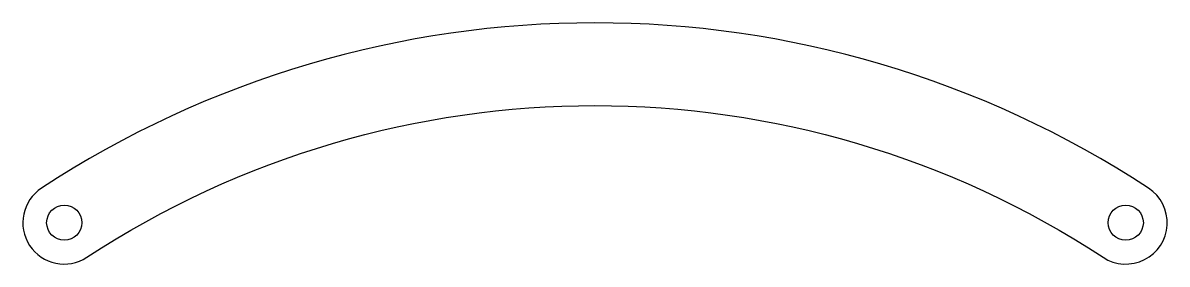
# Model space of a CAD drawing. Header units: millimetres. Extents: x -54 to 54, y 72 to 95.
import ezdxf

# ---------------------------------------------------------------- set-up
doc = ezdxf.new("R2010")
doc.units = ezdxf.units.MM

msp = doc.modelspace()

# ---------------------------------------------------------------- linework, layer by layer
msp.add_lwpolyline([(51.85, 79.1, 0.298523), (-51.85, 79.1, 1), (-47.6, 72.62, -0.298523), (47.6, 72.62, 1)], format="xyb", close=True)
for centre in [(-49.72, 75.86), (49.72, 75.86)]:
    msp.add_circle(centre, 1.65)

doc.saveas('drawing.dxf')
